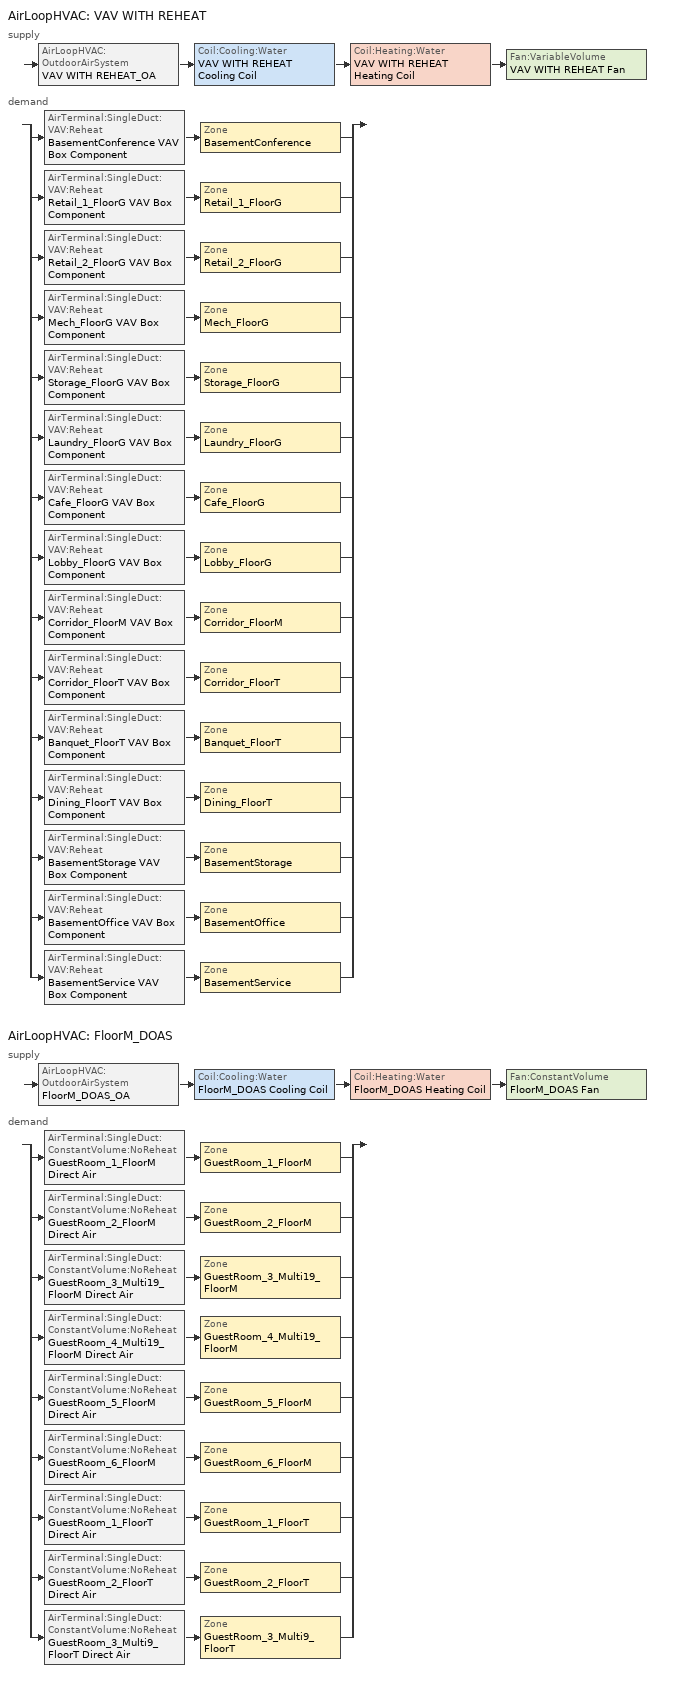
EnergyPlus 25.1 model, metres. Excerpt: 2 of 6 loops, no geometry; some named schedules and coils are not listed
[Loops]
AirLoopHVAC 'VAV WITH REHEAT'
 supply: AirLoopHVAC:OutdoorAirSystem 'VAV WITH REHEAT_OA' > Coil:Cooling:Water 'VAV WITH REHEAT Cooling Coil' > Coil:Heating:Water 'VAV WITH REHEAT Heating Coil' > Fan:VariableVolume 'VAV WITH REHEAT Fan'
 demand: split
  | AirTerminal:SingleDuct:VAV:Reheat 'BasementConference VAV Box Component' > Zone 'BasementConference'
  | AirTerminal:SingleDuct:VAV:Reheat 'Retail_1_FloorG VAV Box Component' > Zone 'Retail_1_FloorG'
  | AirTerminal:SingleDuct:VAV:Reheat 'Retail_2_FloorG VAV Box Component' > Zone 'Retail_2_FloorG'
  | AirTerminal:SingleDuct:VAV:Reheat 'Mech_FloorG VAV Box Component' > Zone 'Mech_FloorG'
  | AirTerminal:SingleDuct:VAV:Reheat 'Storage_FloorG VAV Box Component' > Zone 'Storage_FloorG'
  | AirTerminal:SingleDuct:VAV:Reheat 'Laundry_FloorG VAV Box Component' > Zone 'Laundry_FloorG'
  | AirTerminal:SingleDuct:VAV:Reheat 'Cafe_FloorG VAV Box Component' > Zone 'Cafe_FloorG'
  | AirTerminal:SingleDuct:VAV:Reheat 'Lobby_FloorG VAV Box Component' > Zone 'Lobby_FloorG'
  | AirTerminal:SingleDuct:VAV:Reheat 'Corridor_FloorM VAV Box Component' > Zone 'Corridor_FloorM'
  | AirTerminal:SingleDuct:VAV:Reheat 'Corridor_FloorT VAV Box Component' > Zone 'Corridor_FloorT'
  | AirTerminal:SingleDuct:VAV:Reheat 'Banquet_FloorT VAV Box Component' > Zone 'Banquet_FloorT'
  | AirTerminal:SingleDuct:VAV:Reheat 'Dining_FloorT VAV Box Component' > Zone 'Dining_FloorT'
  | AirTerminal:SingleDuct:VAV:Reheat 'BasementStorage VAV Box Component' > Zone 'BasementStorage'
  | AirTerminal:SingleDuct:VAV:Reheat 'BasementOffice VAV Box Component' > Zone 'BasementOffice'
  | AirTerminal:SingleDuct:VAV:Reheat 'BasementService VAV Box Component' > Zone 'BasementService'
AirLoopHVAC 'FloorM_DOAS'
 supply: AirLoopHVAC:OutdoorAirSystem 'FloorM_DOAS_OA' > Coil:Cooling:Water 'FloorM_DOAS Cooling Coil' > Coil:Heating:Water 'FloorM_DOAS Heating Coil' > Fan:ConstantVolume 'FloorM_DOAS Fan'
 demand: split
  | AirTerminal:SingleDuct:ConstantVolume:NoReheat 'GuestRoom_1_FloorM Direct Air' > Zone 'GuestRoom_1_FloorM'
  | AirTerminal:SingleDuct:ConstantVolume:NoReheat 'GuestRoom_2_FloorM Direct Air' > Zone 'GuestRoom_2_FloorM'
  | AirTerminal:SingleDuct:ConstantVolume:NoReheat 'GuestRoom_3_Multi19_FloorM Direct Air' > Zone 'GuestRoom_3_Multi19_FloorM'
  | AirTerminal:SingleDuct:ConstantVolume:NoReheat 'GuestRoom_4_Multi19_FloorM Direct Air' > Zone 'GuestRoom_4_Multi19_FloorM'
  | AirTerminal:SingleDuct:ConstantVolume:NoReheat 'GuestRoom_5_FloorM Direct Air' > Zone 'GuestRoom_5_FloorM'
  | AirTerminal:SingleDuct:ConstantVolume:NoReheat 'GuestRoom_6_FloorM Direct Air' > Zone 'GuestRoom_6_FloorM'
  | AirTerminal:SingleDuct:ConstantVolume:NoReheat 'GuestRoom_1_FloorT Direct Air' > Zone 'GuestRoom_1_FloorT'
  | AirTerminal:SingleDuct:ConstantVolume:NoReheat 'GuestRoom_2_FloorT Direct Air' > Zone 'GuestRoom_2_FloorT'
  | AirTerminal:SingleDuct:ConstantVolume:NoReheat 'GuestRoom_3_Multi9_FloorT Direct Air' > Zone 'GuestRoom_3_Multi9_FloorT'
[ZoneList]
ZL_Storage_General: BasementStorage, Storage_FloorG
ZL_Retail_Sales_Area_Retail_Merchandise_Sales: Retail_1_FloorG, Retail_2_FloorG
ZL_Hotel_Motel_Guest_Room: GuestRoom_1_FloorM, GuestRoom_1_FloorT, GuestRoom_2_FloorM, GuestRoom_2_FloorT, GuestRoom_3_Multi19_FloorM, GuestRoom_3_Multi9_FloorT, GuestRoom_4_Multi19_FloorM, GuestRoom_5_FloorM, GuestRoom_6_FloorM
ZL_Corridor_Area: Corridor_FloorM, Corridor_FloorT
[People] Number of People Calculation Method=People/Area; Fraction Radiant=0.3; Sensible Heat Fraction=autocalculate; Carbon Dioxide Generation Rate {m3/s-W}=3.82e-08; Enable ASHRAE 55 Comfort Warnings=No; Mean Radiant Temperature Calculation Type=EnclosureAveraged; Clothing Insulation Calculation Method=ClothingInsulationSchedule; Cold Stress Temperature Threshold {C}=15.56; Heat Stress Temperature Threshold {C}=30
Name | Zone or ZoneList or Space or SpaceList | Number of People Schedule | People per Floor Area {person/m2} | Activity Level Schedule
People_Storage_General | ZL_Storage_General | HotelLargeAssemblyOccupancy | 0 | CommonAreaPeopleActivityLevel
People_Retail_Sales_Area_Retail_Merchandise_Sales | ZL_Retail_Sales_Area_Retail_Merchandise_Sales | HotelLargeRetailOccupancy | 0.182987 | RetailSalePeopleActivityLevel
People_Hotel_Motel_Guest_Room | ZL_Hotel_Motel_Guest_Room | HotelLargeResidentialLivingOccupancy | 0.0322918 | GuestRoomPeopleActivityLevel
People_Corridor_Area | ZL_Corridor_Area | HotelLargeResidentialCommonOccupancy | 0.0538196 | CommonAreaPeopleActivityLevel
[Lights] Design Level Calculation Method=Watts/Area; Return Air Fraction=0; Fraction Radiant=0.58; Fraction Visible=0; Fraction Replaceable=1; Return Air Fraction Calculated from Plenum Temperature=No; Return Air Fraction Function of Plenum Temperature Coefficient 1=0; Return Air Fraction Function of Plenum Temperature Coefficient 2 {1/K}=0
Name | Zone or ZoneList or Space or SpaceList | Schedule | Watts per Floor Area {W/m2}
Lights_Storage_General | ZL_Storage_General | HotelLargeAssemblyLights | 4.30556
Lights_Retail_Sales_Area_Retail_Merchandise_Sales | ZL_Retail_Sales_Area_Retail_Merchandise_Sales | HotelLargeRetailLights | 10.2257
Lights_Hotel_Motel_Guest_Room | ZL_Hotel_Motel_Guest_Room | HotelLargeResidentialLivingLights | 4.4132
Lights_Corridor_Area | ZL_Corridor_Area | HotelLargeResidentialCommonLights | 4.30556
[ElectricEquipment] Design Level Calculation Method=Watts/Area; Fraction Latent=0; Fraction Radiant=0.2; Fraction Lost=0
Name | Zone or ZoneList or Space or SpaceList | Schedule | Watts per Floor Area {W/m2}
Equip_ZL_Storage_General | ZL_Storage_General | HotelLargeAssemblyElecEquipment | 2.15278
Equip_ZL_Retail_Sales_Area_Retail_Merchandise_Sales | ZL_Retail_Sales_Area_Retail_Merchandise_Sales | HotelLargeRetailElecEquipment | 4.30556
Equip_ZL_Hotel_Motel_Guest_Room | ZL_Hotel_Motel_Guest_Room | HotelLargeResidentialLivingElecEquipment | 5.38196
[DesignSpecification:OutdoorAir] Outdoor Air Method=Maximum; Outdoor Air Flow per Person {m3/s-person}=0.00707921; Outdoor Air Flow per Zone {m3/s}=0; Outdoor Air Flow Air Changes per Hour {1/hr}=0
Name | Outdoor Air Flow per Zone Floor Area {m3/s-m2} | Outdoor Air Schedule
DSOA_BasementConference; DSOA_BasementOffice | 0.000762 | HotelLargeOfficeHVACAvail
DSOA_BasementService | 0.000762 | HotelLargeServiceAndBackUpPrepHVACAvail
DSOA_BasementStorage; DSOA_Storage_FloorG; DSOA_Mech_FloorG; DSOA_Laundry_FloorG; DSOA_Banquet_FloorT | 0.000762 | HotelLargeAssemblyHVACAvail
DSOA_Retail_1_FloorG; DSOA_Retail_2_FloorG | 0.001016 | HotelLargeRetailHVACAvail
DSOA_Cafe_FloorG; DSOA_Dining_FloorT | 0.000762 | HotelLargeRestaurantHVACAvail
DSOA_Lobby_FloorG; DSOA_Corridor_FloorM; DSOA_Corridor_FloorT | 0.000762 | HotelLargeResidentialCommonHVACAvail
DSOA_GuestRoom_1_FloorM; DSOA_GuestRoom_2_FloorM; DSOA_GuestRoom_3_Multi19_FloorM; DSOA_GuestRoom_4_Multi19_FloorM; DSOA_GuestRoom_5_FloorM; DSOA_GuestRoom_6_FloorM; DSOA_GuestRoom_1_FloorT; DSOA_GuestRoom_2_FloorT; DSOA_GuestRoom_3_Multi9_FloorT | 0.000762 | HotelLargeResidentialLivingHVACAvail
[ZoneControl:Thermostat] Temperature Difference Between Cutout And Setpoint {deltaC}=0
Name | Zone or ZoneList | Control Type Schedule | Control 1
ZC_ZL_Storage_General | ZL_Storage_General | ZL_Storage_General Thermostat Schedule | TSDSP_ZL_Storage_General
ZC_ZL_Retail_Sales_Area_Retail_Merchandise_Sales | ZL_Retail_Sales_Area_Retail_Merchandise_Sales | ZL_Retail_Sales_Area_Retail_Merchandise_Sales Thermostat Schedule | TSDSP_ZL_Retail_Sales_Area_Retail_Merchandise_Sales
ZC_ZL_Hotel_Motel_Guest_Room | ZL_Hotel_Motel_Guest_Room | ZL_Hotel_Motel_Guest_Room Thermostat Schedule | TSDSP_ZL_Hotel_Motel_Guest_Room
ZC_ZL_Corridor_Area | ZL_Corridor_Area | ZL_Corridor_Area Thermostat Schedule | TSDSP_ZL_Corridor_Area
ZC_BasementConference | BasementConference | BasementConference Zn Thermostat Schedule | TSDSP_BasementConference
ZC_BasementOffice | BasementOffice | BasementOffice Zn Thermostat Schedule | TSDSP_BasementOffice
ZC_BasementService | BasementService | BasementService Zn Thermostat Schedule | TSDSP_BasementService
ZC_Mech_FloorG | Mech_FloorG | Mech_FloorG Zn Thermostat Schedule | TSDSP_Mech_FloorG
ZC_Laundry_FloorG | Laundry_FloorG | Laundry_FloorG Zn Thermostat Schedule | TSDSP_Laundry_FloorG
ZC_Cafe_FloorG | Cafe_FloorG | Cafe_FloorG Zn Thermostat Schedule | TSDSP_Cafe_FloorG
ZC_Lobby_FloorG | Lobby_FloorG | Lobby_FloorG Zn Thermostat Schedule | TSDSP_Lobby_FloorG
ZC_Banquet_FloorT | Banquet_FloorT | Banquet_FloorT Zn Thermostat Schedule | TSDSP_Banquet_FloorT
ZC_Dining_FloorT | Dining_FloorT | Dining_FloorT Zn Thermostat Schedule | TSDSP_Dining_FloorT
[ThermostatSetpoint:DualSetpoint]
Name | Heating Setpoint Temperature Schedule | Cooling Setpoint Temperature Schedule
TSDSP_ZL_Storage_General; TSDSP_Mech_FloorG; TSDSP_Laundry_FloorG; TSDSP_Banquet_FloorT | HotelLargeAssemblyHtgSetpt | HotelLargeAssemblyClgSetpt
TSDSP_ZL_Retail_Sales_Area_Retail_Merchandise_Sales; TSDSP_Cafe_FloorG; TSDSP_Dining_FloorT | HotelLargeRetailHtgSetpt | HotelLargeRetailClgSetpt
TSDSP_ZL_Hotel_Motel_Guest_Room | HotelLargeResidentialLivingHtgSetpt | HotelLargeResidentialLivingClgSetpt
TSDSP_ZL_Corridor_Area; TSDSP_Lobby_FloorG | HotelLargeResidentialCommonHtgSetpt | HotelLargeResidentialCommonClgSetpt
TSDSP_BasementConference; TSDSP_BasementOffice | HotelLargeOfficeHtgSetpt | HotelLargeOfficeClgSetpt
TSDSP_BasementService | HotelLargeServiceAndBackUpPrepHtgSetpt | HotelLargeServiceAndBackUpPrepClgSetpt
[DesignSpecification:ZoneAirDistribution] Zone Air Distribution Effectiveness in Cooling Mode=1; Zone Air Distribution Effectiveness in Heating Mode=1
Name | Minimum Zone Ventilation Efficiency
VAV_Zone_AirDistribution | 0.6
CM DSZAD Building
[Sizing:Zone] Zone Cooling Design Supply Air Temperature Input Method=TemperatureDifference; Zone Cooling Design Supply Air Temperature {C}=12.7778; Zone Cooling Design Supply Air Temperature Difference {deltaC}=11.1111; Zone Heating Design Supply Air Temperature Input Method=TemperatureDifference; Zone Heating Design Supply Air Temperature {C}=35; Zone Heating Design Supply Air Temperature Difference {deltaC}=13.8889; Zone Heating Design Supply Air Humidity Ratio {kgWater/kgDryAir}=0.008; Cooling Design Air Flow Method=DesignDay; Cooling Design Air Flow Rate {m3/s}=0; Cooling Minimum Air Flow Fraction=0; Heating Design Air Flow Method=DesignDay; Heating Design Air Flow Rate {m3/s}=0; Heating Maximum Air Flow Fraction=0.5; Zone Load Sizing Method=Sensible Load Only No Latent Load; Zone Cooling Design Supply Air Humidity Ratio Difference {kgWater/kgDryAir}=0.005; Zone Humidification Design Supply Air Humidity Ratio Difference {kgWater/kgDryAir}=0.005
Name | Zone Cooling Design Supply Air Humidity Ratio {kgWater/kgDryAir} | Design Specification Outdoor Air Object | Design Specification Zone Air Distribution Object | Zone Latent Cooling Design Supply Air Humidity Ratio Input Method | Zone Latent Heating Design Supply Air Humidity Ratio Input Method
BasementConference | 0.0085 | DSOA_BasementConference | VAV_Zone_AirDistribution
Retail_1_FloorG | 0.0085 | DSOA_Retail_1_FloorG | VAV_Zone_AirDistribution | HumidityRatioDifference | HumidityRatioDifference
Retail_2_FloorG | 0.0085 | DSOA_Retail_2_FloorG | VAV_Zone_AirDistribution | HumidityRatioDifference | HumidityRatioDifference
Mech_FloorG | 0.0085 | DSOA_Mech_FloorG | VAV_Zone_AirDistribution | HumidityRatioDifference | HumidityRatioDifference
Storage_FloorG | 0.0085 | DSOA_Storage_FloorG | VAV_Zone_AirDistribution | HumidityRatioDifference | HumidityRatioDifference
Laundry_FloorG | 0.0085 | DSOA_Laundry_FloorG | VAV_Zone_AirDistribution | HumidityRatioDifference | HumidityRatioDifference
Cafe_FloorG | 0.0085 | DSOA_Cafe_FloorG | VAV_Zone_AirDistribution | HumidityRatioDifference | HumidityRatioDifference
Lobby_FloorG | 0.0085 | DSOA_Lobby_FloorG | VAV_Zone_AirDistribution | HumidityRatioDifference | HumidityRatioDifference
Corridor_FloorM | 0.0085 | DSOA_Corridor_FloorM | VAV_Zone_AirDistribution | HumidityRatioDifference | HumidityRatioDifference
Corridor_FloorT | 0.0085 | DSOA_Corridor_FloorT | VAV_Zone_AirDistribution | HumidityRatioDifference | HumidityRatioDifference
Banquet_FloorT | 0.0085 | DSOA_Banquet_FloorT | VAV_Zone_AirDistribution | HumidityRatioDifference | HumidityRatioDifference
Dining_FloorT | 0.0085 | DSOA_Dining_FloorT | VAV_Zone_AirDistribution | HumidityRatioDifference | HumidityRatioDifference
GuestRoom_1_FloorM | 0.0075 | DSOA_GuestRoom_1_FloorM
GuestRoom_2_FloorM | 0.0075 | DSOA_GuestRoom_2_FloorM
GuestRoom_3_Multi19_FloorM | 0.0075 | DSOA_GuestRoom_3_Multi19_FloorM
GuestRoom_4_Multi19_FloorM | 0.0075 | DSOA_GuestRoom_4_Multi19_FloorM
GuestRoom_5_FloorM | 0.0075 | DSOA_GuestRoom_5_FloorM
GuestRoom_6_FloorM | 0.0075 | DSOA_GuestRoom_6_FloorM
GuestRoom_1_FloorT | 0.0075 | DSOA_GuestRoom_1_FloorT
GuestRoom_2_FloorT | 0.0075 | DSOA_GuestRoom_2_FloorT
GuestRoom_3_Multi9_FloorT | 0.0075 | DSOA_GuestRoom_3_Multi9_FloorT
BasementOffice | 0.0085 | DSOA_BasementOffice | VAV_Zone_AirDistribution | HumidityRatioDifference | HumidityRatioDifference
BasementService | 0.0085 | DSOA_BasementService | VAV_Zone_AirDistribution | HumidityRatioDifference | HumidityRatioDifference
BasementStorage | 0.0085 | DSOA_BasementStorage | VAV_Zone_AirDistribution | HumidityRatioDifference | HumidityRatioDifference
[Sizing:System] Design Outdoor Air Flow Rate {m3/s}=autosize; Central Heating Maximum System Air Flow Ratio=0.5; Preheat Design Temperature {C}=7; Preheat Design Humidity Ratio {kgWater/kgDryAir}=0.008; Precool Design Temperature {C}=12.8; Precool Design Humidity Ratio {kgWater/kgDryAir}=0.008; Central Cooling Design Supply Air Temperature {C}=12.8; Central Heating Design Supply Air Temperature {C}=35; Central Cooling Design Supply Air Humidity Ratio {kgWater/kgDryAir}=0.0085; Central Heating Design Supply Air Humidity Ratio {kgWater/kgDryAir}=0.008; Cooling Supply Air Flow Rate Method=DesignDay; Cooling Supply Air Flow Rate {m3/s}=0; Cooling Supply Air Flow Rate Per Floor Area {m3/s-m2}=0.00996765; Cooling Fraction of Autosized Cooling Supply Air Flow Rate=1; Cooling Supply Air Flow Rate Per Unit Cooling Capacity {m3/s-W}=3.94755e-05; Heating Supply Air Flow Rate Method=DesignDay; Heating Supply Air Flow Rate {m3/s}=0; Heating Supply Air Flow Rate Per Floor Area {m3/s-m2}=0.00996765; Heating Fraction of Autosized Heating Supply Air Flow Rate=1; Heating Fraction of Autosized Cooling Supply Air Flow Rate=1; Heating Supply Air Flow Rate Per Unit Heating Capacity {m3/s-W}=3.15882e-05; System Outdoor Air Method=ZoneSum; Zone Maximum Outdoor Air Fraction=1; Cooling Design Capacity Method=CoolingDesignCapacity; Cooling Design Capacity {W}=autosize; Cooling Design Capacity Per Floor Area {W/m2}=234.7; Fraction of Autosized Cooling Design Capacity=1; Heating Design Capacity Method=HeatingDesignCapacity; Heating Design Capacity {W}=autosize; Heating Design Capacity Per Floor Area {W/m2}=157; Fraction of Autosized Heating Design Capacity=1; Central Cooling Capacity Control Method=OnOff
Name | Type of Load to Size On | Type of Zone Sum to Use | 100% Outdoor Air in Cooling | 100% Outdoor Air in Heating
VAV WITH REHEAT | Sensible | NonCoincident | No | No
FloorM_DOAS | VentilationRequirement | Coincident | Yes | Yes
[AirTerminal:SingleDuct:ConstantVolume:NoReheat] Availability Schedule=HotelLargeResidentialLivingHVACAvail; Maximum Air Flow Rate {m3/s}=AUTOSIZE
Name | Design Specification Outdoor Air Object
GuestRoom_1_FloorM Direct Air | DSOA_GuestRoom_1_FloorM
GuestRoom_2_FloorM Direct Air | DSOA_GuestRoom_2_FloorM
GuestRoom_3_Multi19_FloorM Direct Air | DSOA_GuestRoom_3_Multi19_FloorM
GuestRoom_4_Multi19_FloorM Direct Air | DSOA_GuestRoom_4_Multi19_FloorM
GuestRoom_5_FloorM Direct Air | DSOA_GuestRoom_5_FloorM
GuestRoom_6_FloorM Direct Air | DSOA_GuestRoom_6_FloorM
GuestRoom_1_FloorT Direct Air | DSOA_GuestRoom_1_FloorT
GuestRoom_2_FloorT Direct Air | DSOA_GuestRoom_2_FloorT
GuestRoom_3_Multi9_FloorT Direct Air | DSOA_GuestRoom_3_Multi9_FloorT
[AirTerminal:SingleDuct:VAV:Reheat] Availability Schedule=Always On Discrete; Maximum Air Flow Rate {m3/s}=AUTOSIZE; Zone Minimum Air Flow Input Method=Constant; Constant Minimum Air Flow Fraction=0.3; Maximum Hot Water or Steam Flow Rate {m3/s}=AUTOSIZE; Minimum Hot Water or Steam Flow Rate {m3/s}=0; Convergence Tolerance=0.001; Damper Heating Action=ReverseWithLimits; Maximum Flow Fraction During Reheat=0.5
Name | Reheat Coil | Maximum Reheat Air Temperature {C}
Retail_1_FloorG VAV Box Component | Retail_1_FloorG VAV Box Reheat Coil | 35
Retail_2_FloorG VAV Box Component | Retail_2_FloorG VAV Box Reheat Coil | 35
Mech_FloorG VAV Box Component | Mech_FloorG VAV Box Reheat Coil | 35
Storage_FloorG VAV Box Component | Storage_FloorG VAV Box Reheat Coil | 35
Laundry_FloorG VAV Box Component | Laundry_FloorG VAV Box Reheat Coil | 35
Cafe_FloorG VAV Box Component | Cafe_FloorG VAV Box Reheat Coil | 35
Lobby_FloorG VAV Box Component | Lobby_FloorG VAV Box Reheat Coil | 32.2222
Corridor_FloorM VAV Box Component | Corridor_FloorM VAV Box Reheat Coil | 35
Corridor_FloorT VAV Box Component | Corridor_FloorT VAV Box Reheat Coil | 35
Banquet_FloorT VAV Box Component | Banquet_FloorT VAV Box Reheat Coil | 35
Dining_FloorT VAV Box Component | Dining_FloorT VAV Box Reheat Coil | 35
BasementOffice VAV Box Component | BasementOffice VAV Box Reheat Coil | 35
BasementConference VAV Box Component | BasementConference VAV Box Reheat Coil | 35
BasementStorage VAV Box Component | BasementStorage VAV Box Reheat Coil | 35
BasementService VAV Box Component | BasementService VAV Box Reheat Coil | 35
[Zone equipment]
Retail_1_FloorG: Retail_1_FloorG VAV Box Component
Retail_2_FloorG: Retail_2_FloorG VAV Box Component
Mech_FloorG: Mech_FloorG VAV Box Component
Storage_FloorG: Storage_FloorG VAV Box Component
Laundry_FloorG: Laundry_FloorG Exhaust Fan, Laundry_FloorG VAV Box Component
Cafe_FloorG: Cafe_FloorG VAV Box Component
Lobby_FloorG: Lobby_FloorG VAV Box Component
Corridor_FloorM: Corridor_FloorM VAV Box Component
Corridor_FloorT: Corridor_FloorT VAV Box Component
Banquet_FloorT: Banquet_FloorT VAV Box Component
Dining_FloorT: Dining_FloorT VAV Box Component
GuestRoom_1_FloorM: GuestRoom_1_FloorM Exhaust Fan, GuestRoom_1_FloorM Direct Air, GuestRoom_1_FloorM fan coil
GuestRoom_2_FloorM: GuestRoom_2_FloorM Exhaust Fan, GuestRoom_2_FloorM Direct Air, GuestRoom_2_FloorM fan coil
GuestRoom_3_Multi19_FloorM: GuestRoom_3_Multi19_FloorM Exhaust Fan, GuestRoom_3_Multi19_FloorM Direct Air, GuestRoom_3_Multi19_FloorM fan coil
GuestRoom_4_Multi19_FloorM: GuestRoom_4_Multi19_FloorM Exhaust Fan, GuestRoom_4_Multi19_FloorM Direct Air, GuestRoom_4_Multi19_FloorM fan coil
GuestRoom_5_FloorM: GuestRoom_5_FloorM Exhaust Fan, GuestRoom_5_FloorM Direct Air, GuestRoom_5_FloorM fan coil
GuestRoom_6_FloorM: GuestRoom_6_FloorM Exhaust Fan, GuestRoom_6_FloorM Direct Air, GuestRoom_6_FloorM fan coil
GuestRoom_1_FloorT: GuestRoom_1_FloorT Exhaust Fan, GuestRoom_1_FloorT Direct Air, GuestRoom_1_FloorT fan coil
GuestRoom_2_FloorT: GuestRoom_2_FloorT Exhaust Fan, GuestRoom_2_FloorT Direct Air, GuestRoom_2_FoorT fan coil
GuestRoom_3_Multi9_FloorT: GuestRoom_3_Multi9_FloorT Exhaust Fan, GuestRoom_3_Multi9_FloorT Direct Air, GuestRoom_3_Multi9_FloorT fan coil
BasementConference: BasementConference VAV Box Component
BasementOffice: BasementOffice VAV Box Component
BasementService: BasementService VAV Box Component
BasementStorage: BasementStorage VAV Box Component
[Fan:ConstantVolume]
FloorM_DOAS Fan: Availability Schedule=HotelLargeResidentialLivingHVACAvail; Fan Total Efficiency=0.59; Pressure Rise {Pa}=1079.48; Maximum Flow Rate {m3/s}=Autosize; Motor Efficiency=0.9; Motor In Airstream Fraction=1
[Fan:VariableVolume]
VAV WITH REHEAT Fan: Availability Schedule=HotelLargeAssemblyHVACAvail; Fan Total Efficiency=0.59; Pressure Rise {Pa}=1079.48; Maximum Flow Rate {m3/s}=autosize; Fan Power Minimum Flow Rate Input Method=Fraction; Fan Power Minimum Flow Fraction=0; Motor Efficiency=0.9; Motor In Airstream Fraction=1; Fan Power Coefficient 1=0.0408; Fan Power Coefficient 2=0.088; Fan Power Coefficient 3=-0.0729; Fan Power Coefficient 4=0.9437; Fan Power Coefficient 5=0
[Fan:ZoneExhaust] System Availability Manager Coupling Mode=Decoupled; Balanced Exhaust Fraction Schedule=Always On Discrete
Name | Availability Schedule | Fan Total Efficiency | Pressure Rise {Pa} | Maximum Flow Rate {m3/s}
Laundry_FloorG Exhaust Fan | HotelLargeAssemblyHVACAvail | 0.385 | 125 | 0.0792872
GuestRoom_1_FloorM Exhaust Fan; GuestRoom_2_FloorM Exhaust Fan; GuestRoom_3_Multi19_FloorM Exhaust Fan; GuestRoom_4_Multi19_FloorM Exhaust Fan; GuestRoom_5_FloorM Exhaust Fan; GuestRoom_6_FloorM Exhaust Fan; GuestRoom_1_FloorT Exhaust Fan; GuestRoom_2_FloorT Exhaust Fan; GuestRoom_3_Multi9_FloorT Exhaust Fan | HotelLargeResidentialLivingHVACAvail | 0.55575 | 170208 | 0.0235974
[Coil:Cooling:Water] Availability Schedule=Always On Discrete; Design Water Flow Rate {m3/s}=Autosize; Design Air Flow Rate {m3/s}=Autosize; Design Inlet Water Temperature {C}=6.66667; Design Inlet Air Temperature {C}=Autosize; Design Outlet Air Temperature {C}=Autosize; Design Inlet Air Humidity Ratio {kgWater/kgDryAir}=Autosize; Design Outlet Air Humidity Ratio {kgWater/kgDryAir}=Autosize; Type of Analysis=SimpleAnalysis; Heat Exchanger Configuration=CrossFlow
VAV WITH REHEAT Cooling Coil; FloorM_DOAS Cooling Coil
[Coil:Heating:Water] Availability Schedule=Always On Discrete; U-Factor Times Area Value {W/K}=AUTOSIZE; Maximum Water Flow Rate {m3/s}=AUTOSIZE; Performance Input Method=UFactorTimesAreaAndDesignWaterFlowRate; Rated Capacity {W}=AUTOSIZE; Rated Inlet Water Temperature {C}=71.1111; Rated Inlet Air Temperature {C}=2.8; Rated Outlet Water Temperature {C}=48.8889; Rated Outlet Air Temperature {C}=12.8
VAV WITH REHEAT Heating Coil; FloorM_DOAS Heating Coil
[HeatExchanger:AirToAir:SensibleAndLatent]
VAV HtRcvry: Availability Schedule=HotelLargeRetailHVACAvail; Nominal Supply Air Flow Rate {m3/s}=autosize; Sensible Effectiveness at 100% Heating Air Flow=0.6; Latent Effectiveness at 100% Heating Air Flow=0; Sensible Effectiveness at 100% Cooling Air Flow=0.6; Latent Effectiveness at 100% Cooling Air Flow=0; Nominal Electric Power {W}=0; Supply Air Outlet Temperature Control=No; Heat Exchanger Type=Plate; Frost Control Type=None; Threshold Temperature {C}=1.7; Economizer Lockout=Yes; Sensible Effectiveness of Heating Air Flow Curve=VAV_1 HtRcvry_1; Sensible Effectiveness of Cooling Air Flow Curve=VAV_1 HtRcvry_3
[Controller:WaterCoil] Control Variable=Temperature; Actuator Variable=Flow; Controller Convergence Tolerance {deltaC}=0.0001; Maximum Actuated Flow {m3/s}=AUTOSIZE; Minimum Actuated Flow {m3/s}=0
Name | Action
VAV WITH REHEAT_CoolC_Controller; FloorM_DOAS_CoolC_Controller | Reverse
VAV WITH REHEAT_HeatC_Controller; FloorM_DOAS_HeatC_Controller | Normal
[Controller:OutdoorAir] Economizer Control Type=FixedDryBulb; Economizer Control Action Type=ModulateFlow; Economizer Maximum Limit Dry-Bulb Temperature {C}=23.8889; Economizer Maximum Limit Enthalpy {J/kg}=116300; Economizer Minimum Limit Dry-Bulb Temperature {C}=7.22222; Lockout Type=NoLockout; Minimum Limit Type=FixedMinimum; High Humidity Control=No; Control High Indoor Humidity Based on Outdoor Humidity Ratio=Yes; Heat Recovery Bypass Control Type=BypassWhenWithinEconomizerLimits; Economizer Operation Staging=InterlockedWithMechanicalCooling
Name | Minimum Outdoor Air Flow Rate {m3/s} | Maximum Outdoor Air Flow Rate {m3/s} | Minimum Outdoor Air Schedule | Maximum Fraction of Outdoor Air Schedule | Mechanical Ventilation Controller | Minimum Fraction of Outdoor Air Schedule
VAV WITH REHEAT_OA_Controller | 0 | autosize | HotelLargeRetailHVACAvail | HotelLargeRetailHVACAvail | VAV WITH REHEAT_DCV
FloorM_DOAS_OA_Controller | AUTOSIZE | AUTOSIZE | HotelLargeResidentialLivingHVACAvail |  |  | HotelLargeResidentialLivingHVACAvail
[Controller:MechanicalVentilation]
VAV WITH REHEAT_DCV: Availability Schedule=HotelLargeRetailHVACAvail; Demand Controlled Ventilation=Yes; System Outdoor Air Method=ZoneSum; Zone or ZoneList 1=BasementConference; Design Specification Outdoor Air Object Name 1=DSOA_BasementConference; Design Specification Zone Air Distribution Object Name 1=CM DSZAD Building; Zone or ZoneList 2=Retail_1_FloorG; Design Specification Outdoor Air Object Name 2=DSOA_Retail_1_FloorG; Design Specification Zone Air Distribution Object Name 2=CM DSZAD Building; Zone or ZoneList 3=Retail_2_FloorG; Design Specification Outdoor Air Object Name 3=DSOA_Retail_2_FloorG; Design Specification Zone Air Distribution Object Name 3=CM DSZAD Building; Zone or ZoneList 4=Mech_FloorG; Design Specification Outdoor Air Object Name 4=DSOA_Mech_FloorG; Design Specification Zone Air Distribution Object Name 4=CM DSZAD Building; Zone or ZoneList 5=Storage_FloorG; Design Specification Outdoor Air Object Name 5=DSOA_Storage_FloorG; Design Specification Zone Air Distribution Object Name 5=CM DSZAD Building; Zone or ZoneList 6=Laundry_FloorG; Design Specification Outdoor Air Object Name 6=DSOA_Laundry_FloorG; Design Specification Zone Air Distribution Object Name 6=CM DSZAD Building; Zone or ZoneList 7=Cafe_FloorG; Design Specification Outdoor Air Object Name 7=DSOA_Cafe_FloorG; Design Specification Zone Air Distribution Object Name 7=CM DSZAD Building; Zone or ZoneList 8=Lobby_FloorG; Design Specification Outdoor Air Object Name 8=DSOA_Lobby_FloorG; Design Specification Zone Air Distribution Object Name 8=CM DSZAD Building; Zone or ZoneList 9=Corridor_FloorM; Design Specification Outdoor Air Object Name 9=DSOA_Corridor_FloorM; Design Specification Zone Air Distribution Object Name 9=CM DSZAD Building; Zone or ZoneList 10=Corridor_FloorT; Design Specification Outdoor Air Object Name 10=DSOA_Corridor_FloorT; Design Specification Zone Air Distribution Object Name 10=CM DSZAD Building; Zone or ZoneList 11=Banquet_FloorT; Design Specification Outdoor Air Object Name 11=DSOA_Banquet_FloorT; Design Specification Zone Air Distribution Object Name 11=CM DSZAD Building; Zone or ZoneList 12=Dining_FloorT; Design Specification Outdoor Air Object Name 12=DSOA_Dining_FloorT; Design Specification Zone Air Distribution Object Name 12=CM DSZAD Building; Zone or ZoneList 13=BasementStorage; Design Specification Outdoor Air Object Name 13=DSOA_BasementStorage; Design Specification Zone Air Distribution Object Name 13=CM DSZAD Building; Zone or ZoneList 14=BasementOffice; Design Specification Outdoor Air Object Name 14=DSOA_BasementOffice; Design Specification Zone Air Distribution Object Name 14=CM DSZAD Building; Zone or ZoneList 15=BasementService; Design Specification Outdoor Air Object Name 15=DSOA_BasementService; Design Specification Zone Air Distribution Object Name 15=CM DSZAD Building
[AirLoopHVAC] Design Supply Air Flow Rate {m3/s}=AUTOSIZE
VAV WITH REHEAT; FloorM_DOAS
[AvailabilityManager:Scheduled]
CAV_Kitchen OACtrl OA System Availability Manager: Schedule=Always On Discrete
[AvailabilityManager:NightCycle] Applicability Schedule=Always On Discrete; Control Type=CycleOnAny; Thermostat Tolerance {deltaC}=1; Cycling Run Time Control Type=FixedRunTime; Cycling Run Time {s}=900
Name | Fan Schedule
VAV WITH REHEAT Availability Manager | HotelLargeAssemblyHVACAvail
FloorM_DOAS Availability Manager | HotelLargeResidentialLivingHVACAvail
[SetpointManager:OutdoorAirReset]
FloorM_DOAS Supply Air Temperature Manager: Control Variable=Temperature; Setpoint at Outdoor Low Temperature {C}=15.5556; Outdoor Low Temperature {C}=15.5556; Setpoint at Outdoor High Temperature {C}=12.7778; Outdoor High Temperature {C}=21.1111; Setpoint Node or NodeList=FloorM_DOAS Supply Equipment Outlet Node
[SetpointManager:MixedAir] Control Variable=Temperature
Name | Setpoint Node or NodeList
VAV WITH REHEAT_CoolC SAT Manager | VAV WITH REHEAT_CoolC-VAV WITH REHEAT_HeatCNode
VAV WITH REHEAT_HeatC MixedAir Manager | VAV WITH REHEAT_HeatC-VAV WITH REHEAT FanNode
VAV WITH REHEAT_OAMixed Air Temp Manager | VAV WITH REHEAT_OA-VAV WITH REHEAT_CoolCNode
FloorM_DOAS_CoolC SAT Manager | FloorM_DOAS_CoolC-FloorM_DOAS_HeatCNode
FloorM_DOAS_HeatC MixedAir Manager | FloorM_DOAS_HeatC-FloorM_DOAS FanNode
FloorM_DOAS_OAMixed Air Temp Manager | FloorM_DOAS_OA-FloorM_DOAS_CoolCNode
VAV WITH REHEAT_HtRcvry OA Outlet Temp Manager | VAV WITH REHEAT_HtRecvry OA Stream Outlet Node
[SetpointManager:Warmest]
VAV WITH REHEAT Supply Air Temperature Manager: Control Variable=Temperature; HVAC Air Loop=VAV WITH REHEAT; Minimum Setpoint Temperature {C}=12.8; Maximum Setpoint Temperature {C}=15.6; Strategy=MaximumTemperature; Setpoint Node or NodeList=VAV WITH REHEAT Supply Equipment Outlet Node
[Schedule:Day:Hourly]
HotelLargeServiceAndBackUpPrepHVACAvailWD; HotelLargeServiceAndBackUpPrepHVACAvailSat; HotelLargeServiceAndBackUpPrepHVACAvailSun; HotelLargeResidentialCommonHVACAvailWD; HotelLargeResidentialCommonHVACAvailSat; HotelLargeResidentialCommonHVACAvailSun; HotelLargeResidentialLivingHVACAvailWD; HotelLargeResidentialLivingHVACAvailSat; HotelLargeResidentialLivingHVACAvailSun: 1, 1, 1, 1, 1, 1, 1, 1, 1, 1, 1, 1, 1, 1, 1, 1, 1, 1, 1, 1, 1, 1, 1, 1
HotelLargeServiceAndBackUpPrepHtgSetptWD; HotelLargeServiceAndBackUpPrepHtgSetptSat; HotelLargeServiceAndBackUpPrepHtgSetptSun: 21.11, 21.11, 21.11, 21.11, 21.11, 21.11, 21.11, 21.11, 21.11, 21.11, 21.11, 21.11, 21.11, 21.11, 21.11, 21.11, 21.11, 21.11, 21.11, 21.11, 21.11, 21.11, 21.11, 21.11
HotelLargeServiceAndBackUpPrepClgSetptWD; HotelLargeServiceAndBackUpPrepClgSetptSat; HotelLargeServiceAndBackUpPrepClgSetptSun: 23.89, 23.89, 23.89, 23.89, 23.89, 23.89, 23.89, 23.89, 23.89, 23.89, 23.89, 23.89, 23.89, 23.89, 23.89, 23.89, 23.89, 23.89, 23.89, 23.89, 23.89, 23.89, 23.89, 23.89
HotelLargeAssemblyHVACAvailWD; HotelLargeAssemblyHVACAvailSat; HotelLargeAssemblyHVACAvailSun: 0, 0, 0, 0, 0, 0, 0, 1, 1, 1, 1, 1, 1, 1, 1, 1, 1, 1, 1, 1, 1, 1, 1, 0
HotelLargeAssemblyHtgSetptWD; HotelLargeAssemblyHtgSetptSat; HotelLargeAssemblyHtgSetptSun: 15.56, 15.56, 15.56, 15.56, 15.56, 15.56, 15.56, 21.11, 21.11, 21.11, 21.11, 21.11, 21.11, 21.11, 21.11, 21.11, 21.11, 21.11, 21.11, 21.11, 21.11, 21.11, 21.11, 15.56
HotelLargeAssemblyClgSetptWD; HotelLargeAssemblyClgSetptSat; HotelLargeAssemblyClgSetptSun: 29.44, 29.44, 29.44, 29.44, 29.44, 29.44, 29.44, 23.89, 23.89, 23.89, 23.89, 23.89, 23.89, 23.89, 23.89, 23.89, 23.89, 23.89, 23.89, 23.89, 23.89, 23.89, 23.89, 29.44
HotelLargeResidentialCommonHtgSetptWD; HotelLargeResidentialCommonHtgSetptSat; HotelLargeResidentialCommonHtgSetptSun: 20, 20, 20, 20, 20, 20, 20, 20, 20, 20, 20, 20, 20, 20, 20, 20, 20, 20, 20, 20, 20, 20, 20, 20
HotelLargeResidentialCommonClgSetptWD; HotelLargeResidentialCommonClgSetptSat; HotelLargeResidentialCommonClgSetptSun: 25.56, 25.56, 25.56, 25.56, 25.56, 25.56, 25.56, 25.56, 25.56, 25.56, 25.56, 25.56, 25.56, 25.56, 25.56, 25.56, 25.56, 25.56, 25.56, 25.56, 25.56, 25.56, 25.56, 25.56
HotelLargeRetailHVACAvailWD: 0, 0, 0, 0, 0, 0, 1, 1, 1, 1, 1, 1, 1, 1, 1, 1, 1, 1, 1, 1, 1, 0, 0, 0
HotelLargeRetailHVACAvailSat: 0, 0, 0, 0, 0, 0, 1, 1, 1, 1, 1, 1, 1, 1, 1, 1, 1, 1, 1, 1, 1, 1, 0, 0
HotelLargeRetailHVACAvailSun: 0, 0, 0, 0, 0, 0, 0, 0, 1, 1, 1, 1, 1, 1, 1, 1, 1, 1, 1, 0, 0, 0, 0, 0
HotelLargeRetailHtgSetptWD: 15.56, 15.56, 15.56, 15.56, 15.56, 15.56, 21.11, 21.11, 21.11, 21.11, 21.11, 21.11, 21.11, 21.11, 21.11, 21.11, 21.11, 21.11, 21.11, 21.11, 21.11, 15.56, 15.56, 15.56
HotelLargeRetailHtgSetptSat: 15.56, 15.56, 15.56, 15.56, 15.56, 15.56, 21.11, 21.11, 21.11, 21.11, 21.11, 21.11, 21.11, 21.11, 21.11, 21.11, 21.11, 21.11, 21.11, 21.11, 21.11, 21.11, 15.56, 15.56
HotelLargeRetailHtgSetptSun: 15.56, 15.56, 15.56, 15.56, 15.56, 15.56, 15.56, 15.56, 21.11, 21.11, 21.11, 21.11, 21.11, 21.11, 21.11, 21.11, 21.11, 21.11, 21.11, 15.56, 15.56, 15.56, 15.56, 15.56
HotelLargeRetailClgSetptWD: 29.44, 29.44, 29.44, 29.44, 29.44, 29.44, 23.89, 23.89, 23.89, 23.89, 23.89, 23.89, 23.89, 23.89, 23.89, 23.89, 23.89, 23.89, 23.89, 23.89, 23.89, 29.44, 29.44, 29.44
HotelLargeRetailClgSetptSat: 29.44, 29.44, 29.44, 29.44, 29.44, 29.44, 23.89, 23.89, 23.89, 23.89, 23.89, 23.89, 23.89, 23.89, 23.89, 23.89, 23.89, 23.89, 23.89, 23.89, 23.89, 23.89, 29.44, 29.44
HotelLargeRetailClgSetptSun: 29.44, 29.44, 29.44, 29.44, 29.44, 29.44, 29.44, 29.44, 23.89, 23.89, 23.89, 23.89, 23.89, 23.89, 23.89, 23.89, 23.89, 23.89, 23.89, 29.44, 29.44, 29.44, 29.44, 29.44
HotelLargeRestaurantHVACAvailWD: 1, 0, 0, 0, 1, 1, 1, 1, 1, 1, 1, 1, 1, 1, 1, 1, 1, 1, 1, 1, 1, 1, 1, 1
HotelLargeRestaurantHVACAvailSat; HotelLargeRestaurantHVACAvailSun: 1, 0, 0, 0, 0, 1, 1, 1, 1, 1, 1, 1, 1, 1, 1, 1, 1, 1, 1, 1, 1, 1, 1, 1
HotelLargeOfficeHVACAvailWD: 0, 0, 0, 0, 0, 1, 1, 1, 1, 1, 1, 1, 1, 1, 1, 1, 1, 1, 1, 1, 1, 1, 1, 1
HotelLargeOfficeHVACAvailSat; HotelLargeOfficeHVACAvailSun: 0, 0, 0, 0, 0, 0, 0, 0, 0, 0, 0, 0, 0, 0, 0, 0, 0, 0, 0, 0, 0, 0, 0, 0
HotelLargeOfficeHtgSetptWD: 15.56, 15.56, 15.56, 15.56, 15.56, 21.11, 21.11, 21.11, 21.11, 21.11, 21.11, 21.11, 21.11, 21.11, 21.11, 21.11, 21.11, 21.11, 21.11, 21.11, 21.11, 21.11, 21.11, 21.11
HotelLargeOfficeHtgSetptSat; HotelLargeOfficeHtgSetptSun: 15.56, 15.56, 15.56, 15.56, 15.56, 15.56, 15.56, 15.56, 15.56, 15.56, 15.56, 15.56, 15.56, 15.56, 15.56, 15.56, 15.56, 15.56, 15.56, 15.56, 15.56, 15.56, 15.56, 15.56
HotelLargeOfficeClgSetptWD: 29.44, 29.44, 29.44, 29.44, 29.44, 23.89, 23.89, 23.89, 23.89, 23.89, 23.89, 23.89, 23.89, 23.89, 23.89, 23.89, 23.89, 23.89, 23.89, 23.89, 23.89, 23.89, 23.89, 23.89
HotelLargeOfficeClgSetptSat; HotelLargeOfficeClgSetptSun: 29.44, 29.44, 29.44, 29.44, 29.44, 29.44, 29.44, 29.44, 29.44, 29.44, 29.44, 29.44, 29.44, 29.44, 29.44, 29.44, 29.44, 29.44, 29.44, 29.44, 29.44, 29.44, 29.44, 29.44
[Schedule:Week:Daily]
CommonAreaPeopleActivityLevelWk: CommonAreaPeopleActivityLevelSun, CommonAreaPeopleActivityLevelWD, CommonAreaPeopleActivityLevelWD, CommonAreaPeopleActivityLevelWD, CommonAreaPeopleActivityLevelWD, CommonAreaPeopleActivityLevelWD, CommonAreaPeopleActivityLevelSat, CommonAreaPeopleActivityLevelSun, CommonAreaPeopleActivityLevelWD, CommonAreaPeopleActivityLevelWD, CommonAreaPeopleActivityLevelSun, CommonAreaPeopleActivityLevelSun
RetailSalePeopleActivityLevelWk: RetailSalePeopleActivityLevelSun, RetailSalePeopleActivityLevelWD, RetailSalePeopleActivityLevelWD, RetailSalePeopleActivityLevelWD, RetailSalePeopleActivityLevelWD, RetailSalePeopleActivityLevelWD, RetailSalePeopleActivityLevelSat, RetailSalePeopleActivityLevelSun, RetailSalePeopleActivityLevelWD, RetailSalePeopleActivityLevelWD, RetailSalePeopleActivityLevelSun, RetailSalePeopleActivityLevelSun
HotelLargeAssemblyClgSetptWk: HotelLargeAssemblyClgSetptSun, HotelLargeAssemblyClgSetptWD, HotelLargeAssemblyClgSetptWD, HotelLargeAssemblyClgSetptWD, HotelLargeAssemblyClgSetptWD, HotelLargeAssemblyClgSetptWD, HotelLargeAssemblyClgSetptSat, HotelLargeAssemblyClgSetptSun, HotelLargeAssemblyClgSetptWD, HotelLargeAssemblyClgSetptWD, HotelLargeAssemblyClgSetptSun, HotelLargeAssemblyClgSetptSun
HotelLargeAssemblyElecEquipmentWk: HotelLargeAssemblyElecEquipmentSun, HotelLargeAssemblyElecEquipmentWD, HotelLargeAssemblyElecEquipmentWD, HotelLargeAssemblyElecEquipmentWD, HotelLargeAssemblyElecEquipmentWD, HotelLargeAssemblyElecEquipmentWD, HotelLargeAssemblyElecEquipmentSat, HotelLargeAssemblyElecEquipmentSun, HotelLargeAssemblyElecEquipmentWD, HotelLargeAssemblyElecEquipmentWD, HotelLargeAssemblyElecEquipmentSun, HotelLargeAssemblyElecEquipmentSun
HotelLargeAssemblyHVACAvailWk: HotelLargeAssemblyHVACAvailSun, HotelLargeAssemblyHVACAvailWD, HotelLargeAssemblyHVACAvailWD, HotelLargeAssemblyHVACAvailWD, HotelLargeAssemblyHVACAvailWD, HotelLargeAssemblyHVACAvailWD, HotelLargeAssemblyHVACAvailSat, HotelLargeAssemblyHVACAvailSun, HotelLargeAssemblyHVACAvailWD, HotelLargeAssemblyHVACAvailWD, HotelLargeAssemblyHVACAvailSun, HotelLargeAssemblyHVACAvailSun
HotelLargeAssemblyHtgSetptWk: HotelLargeAssemblyHtgSetptSun, HotelLargeAssemblyHtgSetptWD, HotelLargeAssemblyHtgSetptWD, HotelLargeAssemblyHtgSetptWD, HotelLargeAssemblyHtgSetptWD, HotelLargeAssemblyHtgSetptWD, HotelLargeAssemblyHtgSetptSat, HotelLargeAssemblyHtgSetptSun, HotelLargeAssemblyHtgSetptWD, HotelLargeAssemblyHtgSetptWD, HotelLargeAssemblyHtgSetptSun, HotelLargeAssemblyHtgSetptSun
HotelLargeAssemblyLightsWk: HotelLargeAssemblyLightsSun, HotelLargeAssemblyLightsWD, HotelLargeAssemblyLightsWD, HotelLargeAssemblyLightsWD, HotelLargeAssemblyLightsWD, HotelLargeAssemblyLightsWD, HotelLargeAssemblyLightsSat, HotelLargeAssemblyLightsSun, HotelLargeAssemblyLightsWD, HotelLargeAssemblyLightsWD, HotelLargeAssemblyLightsSun, HotelLargeAssemblyLightsSun
HotelLargeAssemblyOccupancyWk: HotelLargeAssemblyOccupancySun, HotelLargeAssemblyOccupancyWD, HotelLargeAssemblyOccupancyWD, HotelLargeAssemblyOccupancyWD, HotelLargeAssemblyOccupancyWD, HotelLargeAssemblyOccupancyWD, HotelLargeAssemblyOccupancySat, HotelLargeAssemblyOccupancySun, HotelLargeAssemblyOccupancyWD, HotelLargeAssemblyOccupancyWD, HotelLargeAssemblyOccupancySun, HotelLargeAssemblyOccupancySun
HotelLargeOfficeClgSetptWk: HotelLargeOfficeClgSetptSun, HotelLargeOfficeClgSetptWD, HotelLargeOfficeClgSetptWD, HotelLargeOfficeClgSetptWD, HotelLargeOfficeClgSetptWD, HotelLargeOfficeClgSetptWD, HotelLargeOfficeClgSetptSat, HotelLargeOfficeClgSetptSun, HotelLargeOfficeClgSetptWD, HotelLargeOfficeClgSetptWD, HotelLargeOfficeClgSetptSun, HotelLargeOfficeClgSetptSun
HotelLargeOfficeHVACAvailWk: HotelLargeOfficeHVACAvailSun, HotelLargeOfficeHVACAvailWD, HotelLargeOfficeHVACAvailWD, HotelLargeOfficeHVACAvailWD, HotelLargeOfficeHVACAvailWD, HotelLargeOfficeHVACAvailWD, HotelLargeOfficeHVACAvailSat, HotelLargeOfficeHVACAvailSun, HotelLargeOfficeHVACAvailWD, HotelLargeOfficeHVACAvailWD, HotelLargeOfficeHVACAvailSun, HotelLargeOfficeHVACAvailSun
HotelLargeOfficeHtgSetptWk: HotelLargeOfficeHtgSetptSun, HotelLargeOfficeHtgSetptWD, HotelLargeOfficeHtgSetptWD, HotelLargeOfficeHtgSetptWD, HotelLargeOfficeHtgSetptWD, HotelLargeOfficeHtgSetptWD, HotelLargeOfficeHtgSetptSat, HotelLargeOfficeHtgSetptSun, HotelLargeOfficeHtgSetptWD, HotelLargeOfficeHtgSetptWD, HotelLargeOfficeHtgSetptSun, HotelLargeOfficeHtgSetptSun
HotelLargeResidentialCommonClgSetptWk: HotelLargeResidentialCommonClgSetptSun, HotelLargeResidentialCommonClgSetptWD, HotelLargeResidentialCommonClgSetptWD, HotelLargeResidentialCommonClgSetptWD, HotelLargeResidentialCommonClgSetptWD, HotelLargeResidentialCommonClgSetptWD, HotelLargeResidentialCommonClgSetptSat, HotelLargeResidentialCommonClgSetptSun, HotelLargeResidentialCommonClgSetptWD, HotelLargeResidentialCommonClgSetptWD, HotelLargeResidentialCommonClgSetptSun, HotelLargeResidentialCommonClgSetptSun
HotelLargeResidentialCommonHVACAvailWk: HotelLargeResidentialCommonHVACAvailSun, HotelLargeResidentialCommonHVACAvailWD, HotelLargeResidentialCommonHVACAvailWD, HotelLargeResidentialCommonHVACAvailWD, HotelLargeResidentialCommonHVACAvailWD, HotelLargeResidentialCommonHVACAvailWD, HotelLargeResidentialCommonHVACAvailSat, HotelLargeResidentialCommonHVACAvailSun, HotelLargeResidentialCommonHVACAvailWD, HotelLargeResidentialCommonHVACAvailWD, HotelLargeResidentialCommonHVACAvailSun, HotelLargeResidentialCommonHVACAvailSun
HotelLargeResidentialCommonHtgSetptWk: HotelLargeResidentialCommonHtgSetptSun, HotelLargeResidentialCommonHtgSetptWD, HotelLargeResidentialCommonHtgSetptWD, HotelLargeResidentialCommonHtgSetptWD, HotelLargeResidentialCommonHtgSetptWD, HotelLargeResidentialCommonHtgSetptWD, HotelLargeResidentialCommonHtgSetptSat, HotelLargeResidentialCommonHtgSetptSun, HotelLargeResidentialCommonHtgSetptWD, HotelLargeResidentialCommonHtgSetptWD, HotelLargeResidentialCommonHtgSetptSun, HotelLargeResidentialCommonHtgSetptSun
HotelLargeResidentialLivingClgSetptWk: HotelLargeResidentialLivingClgSetptSun, HotelLargeResidentialLivingClgSetptWD, HotelLargeResidentialLivingClgSetptWD, HotelLargeResidentialLivingClgSetptWD, HotelLargeResidentialLivingClgSetptWD, HotelLargeResidentialLivingClgSetptWD, HotelLargeResidentialLivingClgSetptSat, HotelLargeResidentialLivingClgSetptSun, HotelLargeResidentialLivingClgSetptWD, HotelLargeResidentialLivingClgSetptWD, HotelLargeResidentialLivingClgSetptSun, HotelLargeResidentialLivingClgSetptSun
HotelLargeResidentialLivingHVACAvailWk: HotelLargeResidentialLivingHVACAvailSun, HotelLargeResidentialLivingHVACAvailWD, HotelLargeResidentialLivingHVACAvailWD, HotelLargeResidentialLivingHVACAvailWD, HotelLargeResidentialLivingHVACAvailWD, HotelLargeResidentialLivingHVACAvailWD, HotelLargeResidentialLivingHVACAvailSat, HotelLargeResidentialLivingHVACAvailSun, HotelLargeResidentialLivingHVACAvailWD, HotelLargeResidentialLivingHVACAvailWD, HotelLargeResidentialLivingHVACAvailSun, HotelLargeResidentialLivingHVACAvailSun
HotelLargeResidentialLivingHtgSetptWk: HotelLargeResidentialLivingHtgSetptSun, HotelLargeResidentialLivingHtgSetptWD, HotelLargeResidentialLivingHtgSetptWD, HotelLargeResidentialLivingHtgSetptWD, HotelLargeResidentialLivingHtgSetptWD, HotelLargeResidentialLivingHtgSetptWD, HotelLargeResidentialLivingHtgSetptSat, HotelLargeResidentialLivingHtgSetptSun, HotelLargeResidentialLivingHtgSetptWD, HotelLargeResidentialLivingHtgSetptWD, HotelLargeResidentialLivingHtgSetptSun, HotelLargeResidentialLivingHtgSetptSun
HotelLargeRestaurantHVACAvailWk: HotelLargeRestaurantHVACAvailSun, HotelLargeRestaurantHVACAvailWD, HotelLargeRestaurantHVACAvailWD, HotelLargeRestaurantHVACAvailWD, HotelLargeRestaurantHVACAvailWD, HotelLargeRestaurantHVACAvailWD, HotelLargeRestaurantHVACAvailSat, HotelLargeRestaurantHVACAvailSun, HotelLargeRestaurantHVACAvailWD, HotelLargeRestaurantHVACAvailWD, HotelLargeRestaurantHVACAvailSun, HotelLargeRestaurantHVACAvailSun
HotelLargeRetailClgSetptWk: HotelLargeRetailClgSetptSun, HotelLargeRetailClgSetptWD, HotelLargeRetailClgSetptWD, HotelLargeRetailClgSetptWD, HotelLargeRetailClgSetptWD, HotelLargeRetailClgSetptWD, HotelLargeRetailClgSetptSat, HotelLargeRetailClgSetptSun, HotelLargeRetailClgSetptWD, HotelLargeRetailClgSetptWD, HotelLargeRetailClgSetptSun, HotelLargeRetailClgSetptSun
HotelLargeRetailHVACAvailWk: HotelLargeRetailHVACAvailSun, HotelLargeRetailHVACAvailWD, HotelLargeRetailHVACAvailWD, HotelLargeRetailHVACAvailWD, HotelLargeRetailHVACAvailWD, HotelLargeRetailHVACAvailWD, HotelLargeRetailHVACAvailSat, HotelLargeRetailHVACAvailSun, HotelLargeRetailHVACAvailWD, HotelLargeRetailHVACAvailWD, HotelLargeRetailHVACAvailSun, HotelLargeRetailHVACAvailSun
HotelLargeRetailHtgSetptWk: HotelLargeRetailHtgSetptSun, HotelLargeRetailHtgSetptWD, HotelLargeRetailHtgSetptWD, HotelLargeRetailHtgSetptWD, HotelLargeRetailHtgSetptWD, HotelLargeRetailHtgSetptWD, HotelLargeRetailHtgSetptSat, HotelLargeRetailHtgSetptSun, HotelLargeRetailHtgSetptWD, HotelLargeRetailHtgSetptWD, HotelLargeRetailHtgSetptSun, HotelLargeRetailHtgSetptSun
HotelLargeRetailOccupancyWk: HotelLargeRetailOccupancySun, HotelLargeRetailOccupancyWD, HotelLargeRetailOccupancyWD, HotelLargeRetailOccupancyWD, HotelLargeRetailOccupancyWD, HotelLargeRetailOccupancyWD, HotelLargeRetailOccupancySat, HotelLargeRetailOccupancySun, HotelLargeRetailOccupancyWD, HotelLargeRetailOccupancyWD, HotelLargeRetailOccupancySun, HotelLargeRetailOccupancySun
HotelLargeServiceAndBackUpPrepClgSetptWk: HotelLargeServiceAndBackUpPrepClgSetptSun, HotelLargeServiceAndBackUpPrepClgSetptWD, HotelLargeServiceAndBackUpPrepClgSetptWD, HotelLargeServiceAndBackUpPrepClgSetptWD, HotelLargeServiceAndBackUpPrepClgSetptWD, HotelLargeServiceAndBackUpPrepClgSetptWD, HotelLargeServiceAndBackUpPrepClgSetptSat, HotelLargeServiceAndBackUpPrepClgSetptSun, HotelLargeServiceAndBackUpPrepClgSetptWD, HotelLargeServiceAndBackUpPrepClgSetptWD, HotelLargeServiceAndBackUpPrepClgSetptSun, HotelLargeServiceAndBackUpPrepClgSetptSun
HotelLargeServiceAndBackUpPrepHVACAvailWk: HotelLargeServiceAndBackUpPrepHVACAvailSun, HotelLargeServiceAndBackUpPrepHVACAvailWD, HotelLargeServiceAndBackUpPrepHVACAvailWD, HotelLargeServiceAndBackUpPrepHVACAvailWD, HotelLargeServiceAndBackUpPrepHVACAvailWD, HotelLargeServiceAndBackUpPrepHVACAvailWD, HotelLargeServiceAndBackUpPrepHVACAvailSat, HotelLargeServiceAndBackUpPrepHVACAvailSun, HotelLargeServiceAndBackUpPrepHVACAvailWD, HotelLargeServiceAndBackUpPrepHVACAvailWD, HotelLargeServiceAndBackUpPrepHVACAvailSun, HotelLargeServiceAndBackUpPrepHVACAvailSun
HotelLargeServiceAndBackUpPrepHtgSetptWk: HotelLargeServiceAndBackUpPrepHtgSetptSun, HotelLargeServiceAndBackUpPrepHtgSetptWD, HotelLargeServiceAndBackUpPrepHtgSetptWD, HotelLargeServiceAndBackUpPrepHtgSetptWD, HotelLargeServiceAndBackUpPrepHtgSetptWD, HotelLargeServiceAndBackUpPrepHtgSetptWD, HotelLargeServiceAndBackUpPrepHtgSetptSat, HotelLargeServiceAndBackUpPrepHtgSetptSun, HotelLargeServiceAndBackUpPrepHtgSetptWD, HotelLargeServiceAndBackUpPrepHtgSetptWD, HotelLargeServiceAndBackUpPrepHtgSetptSun, HotelLargeServiceAndBackUpPrepHtgSetptSun
[Schedule:Year]
CommonAreaPeopleActivityLevel: CommonAreaPeopleActivityLevelWk, 1, 1, 12, 31
GuestRoomPeopleActivityLevel: GuestRoomPeopleActivityLevelWk, 1, 1, 12, 31
RetailSalePeopleActivityLevel: RetailSalePeopleActivityLevelWk, 1, 1, 12, 31
HotelLargeAssemblyClgSetpt: HotelLargeAssemblyClgSetptWk, 1, 1, 12, 31
HotelLargeAssemblyElecEquipment: HotelLargeAssemblyElecEquipmentWk, 1, 1, 12, 31
HotelLargeAssemblyHVACAvail: HotelLargeAssemblyHVACAvailWk, 1, 1, 12, 31
HotelLargeAssemblyHtgSetpt: HotelLargeAssemblyHtgSetptWk, 1, 1, 12, 31
HotelLargeAssemblyLights: HotelLargeAssemblyLightsWk, 1, 1, 12, 31
HotelLargeAssemblyOccupancy: HotelLargeAssemblyOccupancyWk, 1, 1, 12, 31
HotelLargeOfficeClgSetpt: HotelLargeOfficeClgSetptWk, 1, 1, 12, 31
HotelLargeOfficeHVACAvail: HotelLargeOfficeHVACAvailWk, 1, 1, 12, 31
HotelLargeOfficeHtgSetpt: HotelLargeOfficeHtgSetptWk, 1, 1, 12, 31
HotelLargeResidentialCommonClgSetpt: HotelLargeResidentialCommonClgSetptWk, 1, 1, 12, 31
HotelLargeResidentialCommonHVACAvail: HotelLargeResidentialCommonHVACAvailWk, 1, 1, 12, 31
HotelLargeResidentialCommonHtgSetpt: HotelLargeResidentialCommonHtgSetptWk, 1, 1, 12, 31
HotelLargeResidentialCommonLights: HotelLargeResidentialCommonLightsWk, 1, 1, 12, 31
HotelLargeResidentialCommonOccupancy: HotelLargeResidentialCommonOccupancyWk, 1, 1, 12, 31
HotelLargeResidentialLivingClgSetpt: HotelLargeResidentialLivingClgSetptWk, 1, 1, 12, 31
HotelLargeResidentialLivingElecEquipment: HotelLargeResidentialLivingElecEquipmentWk, 1, 1, 12, 31
HotelLargeResidentialLivingHVACAvail: HotelLargeResidentialLivingHVACAvailWk, 1, 1, 12, 31
HotelLargeResidentialLivingHtgSetpt: HotelLargeResidentialLivingHtgSetptWk, 1, 1, 12, 31
HotelLargeResidentialLivingLights: HotelLargeResidentialLivingLightsWk, 1, 1, 12, 31
HotelLargeResidentialLivingOccupancy: HotelLargeResidentialLivingOccupancyWk, 1, 1, 12, 31
HotelLargeRestaurantHVACAvail: HotelLargeRestaurantHVACAvailWk, 1, 1, 12, 31
HotelLargeRetailClgSetpt: HotelLargeRetailClgSetptWk, 1, 1, 12, 31
HotelLargeRetailElecEquipment: HotelLargeRetailElecEquipmentWk, 1, 1, 12, 31
HotelLargeRetailHVACAvail: HotelLargeRetailHVACAvailWk, 1, 1, 12, 31
HotelLargeRetailHtgSetpt: HotelLargeRetailHtgSetptWk, 1, 1, 12, 31
HotelLargeRetailLights: HotelLargeRetailLightsWk, 1, 1, 12, 31
HotelLargeRetailOccupancy: HotelLargeRetailOccupancyWk, 1, 1, 12, 31
HotelLargeServiceAndBackUpPrepClgSetpt: HotelLargeServiceAndBackUpPrepClgSetptWk, 1, 1, 12, 31
HotelLargeServiceAndBackUpPrepHVACAvail: HotelLargeServiceAndBackUpPrepHVACAvailWk, 1, 1, 12, 31
HotelLargeServiceAndBackUpPrepHtgSetpt: HotelLargeServiceAndBackUpPrepHtgSetptWk, 1, 1, 12, 31
[Schedule:Constant]
Always On Discrete: Hourly Value=1
[Schedule:Compact]
ZL_Storage_General Thermostat Schedule; ZL_Retail_Sales_Area_Retail_Merchandise_Sales Thermostat Schedule; ZL_Hotel_Motel_Guest_Room Thermostat Schedule; ZL_Corridor_Area Thermostat Schedule; BasementConference Zn Thermostat Schedule; BasementOffice Zn Thermostat Schedule; BasementService Zn Thermostat Schedule; Mech_FloorG Zn Thermostat Schedule; Laundry_FloorG Zn Thermostat Schedule; Cafe_FloorG Zn Thermostat Schedule; Lobby_FloorG Zn Thermostat Schedule; Banquet_FloorT Zn Thermostat Schedule; Dining_FloorT Zn Thermostat Schedule: Through: 12/31, For: AllDays, Until: 24:00, 4
[Table:IndependentVariable]
HxAirFlowRatio: Linear, Linear, 0, 10, Dimensionless, 0.75, 1
[Table:IndependentVariableList]
effectiveness_IndependentVariableList: HxAirFlowRatio
[Table:Lookup]
VAV_1 HtRcvry_1; VAV_1 HtRcvry_3: effectiveness_IndependentVariableList, DivisorOnly, 0.6, 0, 10, Dimensionless, 0.65, 0.6
